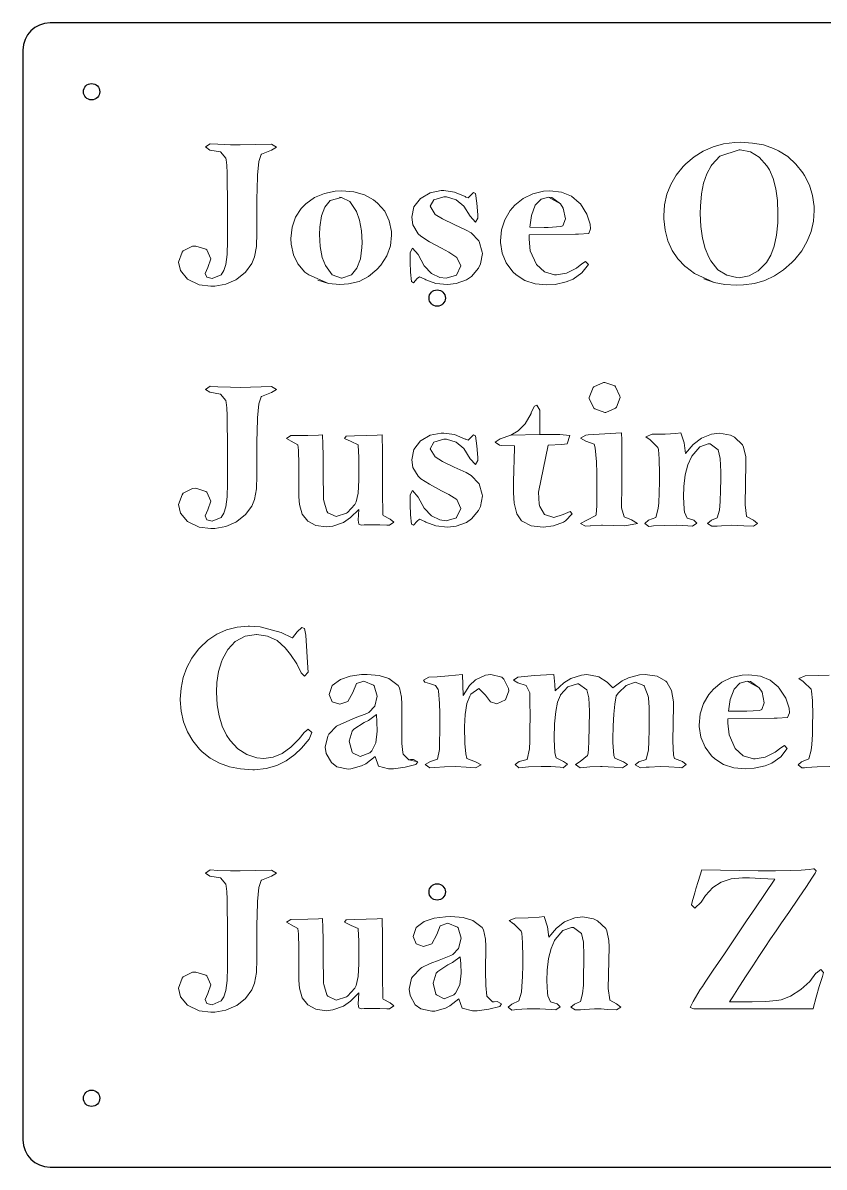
# Model space of a CAD drawing. Header units: millimetres. Extents: x 289 to 9778, y -894 to 6380.
# Drawn here: x 8786.5 to 8933.5, y -237.7 to -27.7 of the extents above; entities that cross this region are included whole.
import ezdxf

# ---------------------------------------------------------------- set-up
doc = ezdxf.new("R2010")
doc.units = ezdxf.units.MM

msp = doc.modelspace()

# ---------------------------------------------------------------- linework, layer by layer
at = {"linetype": 'Continuous', "lineweight": 25}
for p, q in [((9087.51, -27.66), (8791.51, -27.66)), ((8786.51, -32.66), (8786.51, -232.66)), ((8791.51, -237.66), (9087.51, -237.66))]:
    msp.add_line(p, q, dxfattribs=at)
at = {"lineweight": 0}
for points in [[(8818.21, -68.61), (8817.63, -68.63), (8815.94, -69.52), (8815.72, -69.77), (8815.05, -71.58), (8815.41, -73.13), (8816.69, -74.68), (8818.85, -75.74), (8821.02, -75.99), (8821.71, -75.96), (8823.74, -75.6), (8825.57, -74.79), (8825.73, -74.71), (8827.37, -73.43), (8828.54, -71.85), (8829.01, -70.6), (8829.34, -68.69), (8829.45, -66.22), (8829.42, -62.25), (8829.42, -62.03), (8829.42, -60.06), (8829.48, -58.01), (8829.53, -55.9), (8829.53, -55.62), (8829.78, -53.1), (8830.23, -51.82), (8830.31, -51.74), (8832.14, -51.02), (8833.03, -50.46), (8832.09, -49.91), (8826.4, -50.04), (8824.6, -50.02), (8822.26, -49.93), (8820.88, -49.85), (8820.02, -50.43), (8820.79, -50.99), (8822.74, -51.32), (8823.74, -52.49), (8823.82, -52.82), (8823.9, -53.79), (8823.96, -55.23), (8824.01, -57.17), (8824.04, -59.59), (8824.07, -62.5), (8824.07, -65.89), (8824.07, -67.69), (8823.96, -70.19), (8823.74, -71.99), (8823.4, -73.13), (8822.9, -73.91), (8821.21, -74.6), (8820.27, -74.35), (8819.96, -73.66), (8820.41, -72.55), (8820.96, -70.96), (8820.24, -69.33), (8820.1, -69.19)], [(8924.23, -50.71), (8922.37, -50.07), (8920.35, -49.71), (8918.18, -49.57), (8917.1, -49.6), (8915.05, -49.88), (8913.13, -50.4), (8911.33, -51.18), (8909.67, -52.24), (8908.14, -53.54), (8907.64, -54.04), (8906.36, -55.62), (8905.36, -57.31), (8904.64, -59.12), (8904.23, -61.03), (8904.09, -63.06), (8904.09, -63.64), (8904.31, -65.72), (8904.81, -67.66), (8905.59, -69.41), (8906.64, -70.99), (8908, -72.38), (8908.11, -72.46), (8909.72, -73.68), (8913.3, -75.29), (8915.3, -75.68), (8917.41, -75.82), (8918.71, -75.76), (8920.74, -75.49), (8922.62, -74.93), (8924.4, -74.1), (8926.04, -72.99), (8927.56, -71.66), (8928.09, -71.1), (8929.37, -69.47), (8930.36, -67.75), (8931.09, -65.94), (8931.53, -64.06), (8931.67, -62.09), (8931.64, -61.34), (8931.36, -59.37), (8930.78, -57.45), (8929.86, -55.65), (8929.59, -55.18), (8928.31, -53.57), (8926.81, -52.21), (8925.12, -51.13)], [(8917.88, -74.43), (8917.49, -74.41), (8915.63, -73.99), (8914.02, -72.96), (8912.72, -71.33), (8912.33, -70.66), (8911.64, -69.05), (8911.16, -67.16), (8910.86, -65.05), (8910.78, -62.67), (8910.8, -61.31), (8911, -59.06), (8911.39, -57.06), (8912, -55.34), (8912.77, -53.87), (8912.91, -53.71), (8914.35, -52.15), (8917.88, -50.93), (8918.1, -50.93), (8919.96, -51.32), (8921.6, -52.29), (8922.98, -53.87), (8923.46, -54.62), (8924.12, -56.23), (8924.62, -58.09), (8924.93, -60.23), (8925.01, -62.67), (8924.98, -64.36), (8924.76, -66.64), (8924.32, -68.61), (8923.71, -70.27), (8922.9, -71.63), (8921.4, -73.18), (8919.71, -74.1)], [(8849.15, -59.2), (8847.21, -58.65), (8845.04, -58.48), (8843.82, -58.53), (8841.83, -58.95), (8840.02, -59.73), (8838.41, -60.87), (8837.58, -61.73), (8836.53, -63.33), (8835.89, -65.17), (8835.67, -67.22), (8835.72, -68.25), (8836.14, -70.22), (8836.97, -71.91), (8838.25, -73.38), (8838.94, -73.93), (8842.55, -75.49), (8844.66, -75.68), (8846.27, -75.57), (8848.21, -75.1), (8849.93, -74.21), (8851.45, -72.93), (8852.2, -72.1), (8853.29, -70.41), (8853.92, -68.58), (8854.15, -66.64), (8854.12, -65.92), (8853.73, -63.97), (8852.9, -62.22), (8851.59, -60.75), (8850.84, -60.14)], [(8884.39, -73.91), (8884.03, -73.88), (8882.2, -73.35), (8880.73, -71.99), (8879.59, -69.47), (8879.37, -67.36), (8879.37, -66.55), (8887.88, -66.44), (8888.44, -66.44), (8890.3, -66.3), (8890.66, -65.47), (8890.6, -64.58), (8889.99, -62.78), (8888.77, -60.89), (8888.58, -60.67), (8887.14, -59.45), (8885.33, -58.73), (8883.2, -58.48), (8882, -58.56), (8880.03, -59.01), (8878.28, -59.87), (8876.73, -61.14), (8875.9, -62.11), (8874.93, -63.78), (8874.32, -65.64), (8874.12, -67.69), (8874.12, -67.97), (8874.43, -69.94), (8875.18, -71.71), (8876.4, -73.35), (8877.01, -73.91), (8878.59, -74.93), (8880.48, -75.54), (8882.64, -75.74), (8884.17, -75.65), (8886.19, -75.18), (8887.44, -74.68), (8889.05, -73.55), (8890.24, -72.02), (8889.74, -71.46), (8889.05, -71.88), (8888.05, -72.69), (8886.22, -73.6)], [(8844.99, -74.49), (8844.93, -74.49), (8843.27, -73.91), (8842.02, -72.21), (8841.44, -70.69), (8841.05, -68.72), (8840.91, -66.47), (8840.97, -65.17), (8841.27, -63.08), (8841.88, -61.48), (8842.85, -60.25), (8844.96, -59.7), (8846.51, -60.45), (8847.68, -62.25), (8848.24, -63.86), (8848.62, -65.83), (8848.73, -67.97), (8848.71, -68.91), (8848.43, -70.99), (8847.79, -72.69), (8846.79, -73.93)], [(8882.86, -65.19), (8882.14, -65.19), (8879.51, -65.17), (8879.81, -63), (8880.5, -61.11), (8881.56, -60.01), (8882.95, -59.62), (8885.14, -60.84), (8885.64, -61.67), (8886.05, -63.64), (8885.58, -64.89), (8885.19, -65.03)], [(8818.21, -113.08), (8817.63, -113.14), (8815.94, -114), (8815.72, -114.25), (8815.05, -116.08), (8815.41, -117.63), (8816.69, -119.19), (8818.85, -120.21), (8821.02, -120.46), (8821.71, -120.44), (8823.74, -120.1), (8825.57, -119.3), (8825.73, -119.19), (8827.37, -117.91), (8828.54, -116.36), (8829.01, -115.11), (8829.34, -113.17), (8829.45, -110.73), (8829.42, -106.73), (8829.42, -106.51), (8829.42, -104.54), (8829.48, -102.51), (8829.53, -100.38), (8829.53, -100.13), (8829.78, -97.6), (8830.23, -96.3), (8830.31, -96.24), (8832.14, -95.52), (8833.03, -94.94), (8832.09, -94.38), (8826.4, -94.55), (8824.6, -94.52), (8822.26, -94.44), (8820.88, -94.35), (8820.02, -94.94), (8820.79, -95.46), (8822.74, -95.83), (8823.74, -96.96), (8823.82, -97.32), (8823.9, -98.29), (8823.96, -99.74), (8824.01, -101.68), (8824.04, -104.09), (8824.07, -106.98), (8824.07, -110.39), (8824.07, -112.2), (8823.96, -114.67), (8823.74, -116.47), (8823.4, -117.63), (8822.9, -118.41), (8821.21, -119.1), (8820.27, -118.85), (8819.96, -118.13), (8820.41, -117.05), (8820.96, -115.44), (8820.24, -113.81), (8820.1, -113.69)], [(8893.24, -93.63), (8893.02, -93.63), (8891.24, -94.44), (8891.1, -94.58), (8890.41, -96.41), (8890.41, -96.57), (8891.24, -98.35), (8891.41, -98.49), (8893.24, -99.16), (8893.46, -99.16), (8895.24, -98.35), (8895.38, -98.21), (8896.07, -96.41), (8896.04, -96.19), (8895.24, -94.44), (8895.1, -94.3)], [(8880.78, -97.82), (8880.37, -98.02), (8879.78, -99.16), (8879.73, -99.35), (8878.62, -101.24), (8877.34, -102.54), (8876.01, -103.34), (8881.34, -103.23), (8881.34, -98.74)], [(8886.89, -117.36), (8886.47, -117.5), (8885.64, -117.91), (8883.89, -118.44), (8882.17, -117.86), (8881.31, -116.44), (8881.23, -115.97), (8881.11, -113.78), (8882.86, -105.18), (8885.36, -105.01), (8886.33, -104.9), (8886.86, -103.37), (8885, -103.18), (8883.11, -103.18), (8881.34, -103.23), (8876.01, -103.34), (8874.07, -104.01), (8873.15, -104.62), (8873.96, -105.18), (8874.4, -105.23), (8876.7, -105.29), (8876.68, -105.73), (8876.62, -107.76), (8876.56, -109.81), (8876.54, -111.84), (8876.54, -113.89), (8876.65, -115.83), (8877.12, -117.77), (8877.98, -119.02), (8878.12, -119.1), (8879.78, -119.94), (8881.95, -120.21), (8883.86, -119.99), (8885.66, -119.27), (8886.03, -119.02), (8887.25, -117.75)], [(8892.68, -119.83), (8892.82, -119.83), (8894.88, -119.88), (8896.96, -119.96), (8899.26, -119.52), (8898.15, -118.88), (8896.79, -118.33), (8896.35, -116.66), (8896.4, -112.53), (8896.4, -110.5), (8896.4, -108.03), (8896.37, -105.95), (8896.37, -104.23), (8896.35, -102.9), (8890.22, -103.29), (8889.8, -103.32), (8888.83, -103.87), (8889.8, -104.43), (8891.33, -104.95), (8891.52, -105.65), (8891.74, -108.2), (8891.74, -108.31), (8891.8, -110.25), (8891.82, -112.28), (8891.82, -114.44), (8891.8, -116.3), (8891.66, -117.91), (8891.6, -118.05), (8889.97, -118.91), (8888.83, -119.52), (8889.69, -120.02), (8890.58, -119.96), (8890.63, -119.94)], [(8829.37, -139.91), (8829.4, -139.91), (8831.39, -140.19), (8833.14, -141.02), (8834.64, -142.38), (8835.58, -143.6), (8836.75, -145.32), (8837.53, -146.93), (8838.19, -147.57), (8838.83, -146.8), (8838.77, -146.02), (8838.39, -140.03), (8838.19, -138.83), (8837.69, -138.64), (8836.8, -139.39), (8835.94, -140.5), (8835.92, -140.5), (8833.92, -139.55), (8830.01, -138.5), (8828.09, -138.36), (8827.84, -138.36), (8825.79, -138.55), (8823.85, -139.05), (8822.1, -139.83), (8820.46, -140.94), (8818.99, -142.36), (8818.74, -142.63), (8817.52, -144.24), (8816.58, -145.96), (8815.91, -147.79), (8815.52, -149.74), (8815.38, -151.79), (8815.38, -151.93), (8815.52, -154.01), (8815.97, -155.95), (8816.69, -157.76), (8817.69, -159.42), (8818.94, -160.97), (8819.41, -161.42), (8820.88, -162.61), (8822.57, -163.53), (8824.4, -164.19), (8826.45, -164.58), (8828.67, -164.72), (8829.03, -164.72), (8831.14, -164.5), (8833.09, -163.97), (8834.83, -163.11), (8836.42, -161.94), (8837.64, -160.75), (8839.02, -159.11), (8839.5, -157.89), (8838.86, -157.28), (8838.11, -157.87), (8837.19, -159.03), (8835.67, -160.61), (8834.06, -161.72), (8832.42, -162.42), (8830.7, -162.64), (8829.4, -162.53), (8827.59, -161.94), (8825.96, -160.89), (8824.51, -159.34), (8823.85, -158.37), (8823.07, -156.73), (8822.49, -154.84), (8822.13, -152.79), (8822.02, -150.49), (8822.1, -148.71), (8822.4, -146.68), (8822.93, -144.91), (8823.1, -144.46), (8824.12, -142.66), (8825.43, -141.22), (8825.57, -141.11), (8827.29, -140.19)], [(8849.07, -148.46), (8850.84, -149.21), (8850.93, -149.32), (8851.48, -151.23), (8851.07, -153.09), (8849.98, -154.2), (8849.59, -154.4), (8847.46, -155.23), (8844.27, -156.59), (8844.05, -156.73), (8842.66, -158.2), (8842.44, -158.59), (8841.99, -160.56), (8842.13, -161.72), (8843.1, -163.42), (8844.13, -164.19), (8846.18, -164.61), (8846.68, -164.58), (8848.65, -164.03), (8849.43, -163.64), (8851.12, -162.33), (8851.73, -164.08), (8853.56, -164.58), (8854.48, -164.55), (8856.61, -164.28), (8856.61, -164.28), (8858.61, -163.75), (8858.95, -163.28), (8857.28, -162.89), (8856.25, -161.86), (8856.2, -161.58), (8856.03, -159.89), (8856, -157.23), (8856.03, -152.68), (8855.98, -151.43), (8855.62, -149.68), (8855.34, -149.24), (8853.65, -147.96), (8851.87, -147.43), (8849.65, -147.24), (8848.65, -147.27), (8846.57, -147.54), (8844.77, -148.15), (8843.27, -149.24), (8842.71, -150.93), (8843.27, -152.26), (8844.66, -152.71), (8846.15, -152.23), (8847.04, -150.54), (8847.68, -148.93)], [(8920.85, -162.72), (8920.51, -162.72), (8918.66, -162.17), (8917.18, -160.81), (8916.05, -158.31), (8915.83, -156.2), (8915.85, -155.4), (8924.34, -155.29), (8924.9, -155.26), (8926.76, -155.15), (8927.12, -154.31), (8927.06, -153.4), (8926.45, -151.6), (8925.23, -149.74), (8925.04, -149.51), (8923.59, -148.29), (8921.79, -147.57), (8919.65, -147.32), (8918.46, -147.38), (8916.49, -147.82), (8914.74, -148.68), (8913.19, -149.96), (8912.36, -150.93), (8911.39, -152.59), (8910.78, -154.48), (8910.58, -156.53), (8910.58, -156.78), (8910.89, -158.75), (8911.64, -160.56), (8912.86, -162.17), (8913.47, -162.75), (8915.05, -163.75), (8916.93, -164.39), (8919.13, -164.58), (8920.65, -164.47), (8922.65, -164.03), (8923.9, -163.5), (8925.54, -162.36), (8926.7, -160.83), (8926.2, -160.31), (8925.54, -160.7), (8924.51, -161.5), (8922.68, -162.42)], [(8919.32, -154.01), (8918.6, -154.01), (8915.96, -153.98), (8916.27, -151.82), (8916.96, -149.96), (8918.02, -148.82), (8919.4, -148.46), (8921.6, -149.68), (8922.12, -150.51), (8922.51, -152.46), (8922.04, -153.7), (8921.65, -153.84)], [(8851.37, -154.62), (8851.43, -155.92), (8851.48, -157.64), (8851.26, -159.81), (8850.51, -161.28), (8850.15, -161.61), (8848.4, -162.33), (8846.99, -161.61), (8846.9, -161.5), (8846.38, -159.48), (8846.93, -157.62), (8847.24, -157.28), (8849.12, -156.09), (8849.9, -155.67)], [(8858.14, -162.83), (8857.61, -162.86), (8857.28, -162.89), (8858.95, -163.28)], [(8818.21, -201.87), (8817.63, -201.9), (8815.94, -202.76), (8815.72, -203.01), (8815.05, -204.84), (8815.41, -206.39), (8816.69, -207.95), (8818.85, -209), (8821.02, -209.25), (8821.71, -209.22), (8823.74, -208.86), (8825.57, -208.06), (8825.73, -207.98), (8827.37, -206.7), (8828.54, -205.12), (8829.01, -203.87), (8829.34, -201.93), (8829.45, -199.49), (8829.42, -195.52), (8829.42, -195.27), (8829.42, -193.33), (8829.48, -191.27), (8829.53, -189.16), (8829.53, -188.89), (8829.78, -186.36), (8830.23, -185.06), (8830.31, -185), (8832.14, -184.28), (8833.03, -183.73), (8832.09, -183.17), (8826.4, -183.31), (8824.6, -183.28), (8822.26, -183.2), (8820.88, -183.12), (8820.02, -183.7), (8820.79, -184.25), (8822.74, -184.59), (8823.74, -185.75), (8823.82, -186.08), (8823.9, -187.06), (8823.96, -188.5), (8824.01, -190.44), (8824.04, -192.85), (8824.07, -195.77), (8824.07, -199.15), (8824.07, -200.96), (8823.96, -203.43), (8823.74, -205.26), (8823.4, -206.39), (8822.9, -207.17), (8821.21, -207.86), (8820.27, -207.62), (8819.96, -206.92), (8820.41, -205.81), (8820.96, -204.2), (8820.24, -202.57), (8820.1, -202.45)], [(8918.49, -184.56), (8919.82, -184.59), (8921.87, -184.67), (8924.45, -184.84), (8922.68, -187.44), (8920.9, -190.05), (8919.27, -192.47), (8917.77, -194.69), (8916.41, -196.68), (8915.19, -198.51), (8914.1, -200.1), (8913.16, -201.51), (8911.69, -203.7), (8911.16, -204.51), (8910.78, -205.09), (8909.47, -207.25), (8908.92, -208.36), (8909.58, -208.61), (8931.47, -208.61), (8931.5, -208.56), (8932.06, -206.45), (8932.61, -204.51), (8933.22, -202.7), (8933.39, -201.95), (8932.86, -201.37), (8932, -202.04), (8931.97, -202.09), (8930.84, -203.59), (8929.2, -205.06), (8929.2, -205.09), (8927.34, -206.28), (8925.59, -206.95), (8924.76, -207.09), (8922.82, -207.28), (8920.32, -207.34), (8916.13, -207.34), (8916.74, -206.39), (8917.99, -204.42), (8919.21, -202.54), (8920.4, -200.73), (8921.54, -199.01), (8922.62, -197.35), (8923.68, -195.77), (8924.7, -194.27), (8925.68, -192.85), (8927.01, -190.91), (8928.81, -188.28), (8930.23, -186.17), (8931.22, -184.64), (8931.83, -183.7), (8932.03, -183.28), (8931.67, -182.89), (8931.56, -182.92), (8930.72, -183.06), (8929.28, -183.17), (8927.23, -183.25), (8924.59, -183.31), (8921.37, -183.31), (8911.05, -183.09), (8910.36, -185.22), (8909.94, -186.61), (8909.75, -187.3), (8909.3, -189), (8909.19, -189.52), (8909.78, -190.11), (8910.91, -189.03), (8911.72, -187.78), (8913.08, -186.36), (8914.63, -185.36), (8916.44, -184.78)], [(8872.68, -207.31), (8871.63, -206.28), (8871.43, -204.34), (8871.38, -201.68), (8871.43, -197.1), (8871.38, -195.85), (8870.99, -194.1), (8870.74, -193.66), (8869.02, -192.41), (8867.27, -191.86), (8865.02, -191.66), (8864.05, -191.72), (8861.97, -191.99), (8860.14, -192.58), (8858.67, -193.66), (8858.09, -195.35), (8858.67, -196.68), (8860.03, -197.15), (8861.53, -196.66), (8862.44, -194.96), (8863.08, -193.38), (8864.47, -192.88), (8866.21, -193.63), (8866.33, -193.77), (8866.88, -195.66), (8866.44, -197.54), (8865.38, -198.65), (8864.99, -198.85), (8862.86, -199.68), (8861.25, -200.26), (8859.67, -201.04), (8859.44, -201.18), (8858.03, -202.65), (8857.81, -203.01), (8857.39, -204.98), (8857.53, -206.14), (8858.47, -207.86), (8859.53, -208.64), (8861.55, -209.06), (8862.08, -209.03), (8864.05, -208.48), (8864.83, -208.06), (8866.49, -206.78), (8867.1, -208.5), (8868.96, -209), (8869.85, -208.97), (8871.99, -208.7), (8872.01, -208.7), (8873.98, -208.17), (8874.32, -207.7), (8873.51, -207.25), (8872.98, -207.31)], [(8866.74, -199.04), (8866.83, -200.35), (8866.88, -202.07), (8866.66, -204.23), (8865.88, -205.73), (8865.55, -206.03), (8863.77, -206.75), (8862.36, -206.03), (8862.27, -205.92), (8861.78, -203.9), (8862.33, -202.04), (8862.64, -201.73), (8864.49, -200.54), (8865.3, -200.1)]]:
    msp.add_lwpolyline(points, close=True, dxfattribs=at)
for points in [[(8911.44, -74.63), (8913.3, -75.29), (8915.3, -75.68), (8917.41, -75.82), (8918.71, -75.76), (8920.74, -75.49), (8922.62, -74.93), (8924.4, -74.1), (8926.04, -72.99), (8927.56, -71.66), (8928.09, -71.1), (8929.37, -69.47), (8930.36, -67.75), (8931.09, -65.94), (8931.53, -64.06), (8931.67, -62.09), (8931.64, -61.34), (8931.36, -59.37), (8930.78, -57.45), (8929.86, -55.65), (8929.59, -55.18), (8928.31, -53.57), (8926.81, -52.21), (8925.12, -51.13), (8924.23, -50.71)], [(8917.88, -50.93), (8918.1, -50.93), (8919.96, -51.32), (8921.6, -52.29), (8922.98, -53.87), (8923.46, -54.62), (8924.12, -56.23), (8924.62, -58.09), (8924.93, -60.23), (8925.01, -62.67), (8924.98, -64.36), (8924.76, -66.64), (8924.32, -68.61), (8923.71, -70.27), (8922.9, -71.63), (8921.4, -73.18), (8919.71, -74.1), (8917.88, -74.43)], [(8860.22, -74.68), (8859.28, -74.27), (8860.22, -74.68), (8860.42, -74.79), (8862.25, -75.46), (8864.41, -75.68), (8866.02, -75.52), (8867.88, -74.82), (8868.82, -74.18), (8870.1, -72.66), (8870.43, -71.91), (8870.82, -69.97), (8870.79, -69.72), (8870.21, -67.8), (8870.13, -67.66), (8868.74, -66.22), (8867.8, -65.69), (8865.63, -64.67), (8863.5, -63.64), (8862.11, -62.81), (8861.22, -61.31), (8861.91, -60.12), (8863.75, -59.56), (8864.24, -59.59), (8865.97, -60.12), (8867.41, -61.28), (8868.55, -63.14), (8869.52, -64.22), (8869.96, -63.47), (8869.96, -62.89), (8869.79, -60.75), (8869.52, -58.98), (8869.16, -58.81), (8868.6, -59.34), (8868.21, -59.76), (8867.77, -59.62), (8867.63, -59.53), (8865.66, -58.73), (8863.75, -58.45), (8863.27, -58.45), (8861.25, -58.87), (8859.56, -59.81), (8859.44, -59.89), (8858.25, -61.42), (8857.84, -63.33), (8858.03, -64.75), (8859, -66.36), (8859.53, -66.8), (8861.08, -67.86), (8863.3, -69.02), (8864.66, -69.72), (8866.13, -70.69), (8866.85, -72.27), (8866.08, -73.96), (8866.05, -73.96), (8864.13, -74.54), (8862.97, -74.38), (8861.44, -73.63), (8862.97, -74.38), (8864.13, -74.54)], [(8840.63, -74.9), (8842.55, -75.49), (8844.66, -75.68), (8846.27, -75.57), (8848.21, -75.1), (8849.93, -74.21), (8851.45, -72.93), (8852.2, -72.1), (8853.29, -70.41), (8853.92, -68.58), (8854.15, -66.64), (8854.12, -65.92), (8853.73, -63.97), (8852.9, -62.22), (8851.59, -60.75), (8850.84, -60.14), (8849.15, -59.2)], [(8844.6, -59.67), (8844.96, -59.7), (8846.51, -60.45), (8847.68, -62.25), (8848.24, -63.86), (8848.62, -65.83), (8848.73, -67.97), (8848.71, -68.91), (8848.43, -70.99), (8847.79, -72.69), (8846.79, -73.93), (8844.99, -74.49)], [(8882.95, -59.62), (8883.53, -59.7), (8885.14, -60.84), (8885.64, -61.67), (8886.05, -63.64), (8885.58, -64.89), (8885.19, -65.03), (8882.86, -65.19)], [(8890.66, -65.47), (8890.6, -64.58), (8889.99, -62.78), (8888.77, -60.89), (8888.58, -60.67), (8887.14, -59.45)], [(8861.44, -73.63), (8860.11, -72.24), (8859, -70.19), (8858, -68.99), (8857.53, -69.83), (8857.53, -71.55), (8857.61, -73.43), (8857.78, -75.15), (8858.14, -75.35), (8858.86, -74.6), (8859.28, -74.27)], [(8852.51, -116.88), (8852.56, -117.97), (8852.59, -118.08), (8853.87, -118.72), (8854.53, -119.27), (8853.76, -119.83), (8853.26, -119.83), (8851.98, -119.77), (8853.26, -119.83), (8853.76, -119.83), (8854.53, -119.27), (8853.87, -118.72), (8852.59, -118.08), (8852.56, -117.97), (8852.51, -116.88), (8852.48, -114.72), (8852.45, -111.5), (8852.45, -111.39), (8852.45, -108.12), (8852.45, -105.68), (8852.42, -104.07), (8852.4, -103.29), (8851.51, -103.34), (8849.48, -103.4), (8847.32, -103.43), (8845.82, -103.51), (8845.52, -103.93), (8846.71, -104.51), (8847.99, -105.09), (8848.01, -105.2), (8848.15, -107.34), (8848.12, -111.59), (8847.99, -113.94), (8847.62, -115.55), (8847.4, -116.02), (8846.07, -117.52), (8845.88, -117.66), (8843.99, -118.27), (8842.46, -117.55), (8842.27, -117.3), (8841.69, -115.36), (8841.66, -115.08), (8841.63, -113.67), (8841.6, -111.53), (8841.58, -108.7), (8841.58, -107.09), (8841.55, -104.98), (8841.49, -103.29), (8840.74, -103.34), (8838.77, -103.4), (8835.64, -103.4), (8834.89, -103.93), (8835.75, -104.43), (8836.94, -105.09), (8837.08, -106.06), (8837.16, -108.7), (8837.16, -114.67), (8837.25, -116.02), (8837.77, -117.83), (8838.77, -119.13), (8840.22, -119.91), (8842.16, -120.16), (8843.38, -120.05), (8845.32, -119.35), (8846.63, -118.44), (8848.15, -116.94), (8848.01, -118.94), (8848.12, -119.69), (8848.01, -118.94), (8848.15, -116.94)], [(8867.63, -104.04), (8867.77, -104.09), (8868.21, -104.26), (8867.77, -104.09), (8867.63, -104.04), (8865.66, -103.21), (8863.75, -102.96), (8863.27, -102.96), (8861.25, -103.34), (8859.56, -104.29), (8859.44, -104.37), (8858.25, -105.93), (8857.84, -107.84), (8858.03, -109.23), (8859, -110.86), (8859.53, -111.31), (8861.08, -112.33), (8863.3, -113.53), (8864.66, -114.22), (8866.13, -115.16), (8866.85, -116.77), (8866.08, -118.44), (8866.05, -118.47), (8864.13, -119.02), (8862.97, -118.88), (8861.44, -118.13), (8862.97, -118.88), (8864.13, -119.02)], [(8860.22, -119.19), (8859.28, -118.77), (8860.22, -119.19), (8860.42, -119.3), (8862.25, -119.96), (8864.41, -120.19), (8866.02, -120.02), (8867.88, -119.33), (8868.82, -118.66), (8870.1, -117.16), (8870.43, -116.41), (8870.82, -114.47), (8870.79, -114.19), (8870.21, -112.28), (8870.13, -112.17), (8868.74, -110.7), (8867.8, -110.2), (8865.63, -109.17), (8863.5, -108.14), (8862.11, -107.28), (8861.22, -105.81), (8861.91, -104.62), (8863.75, -104.07), (8864.24, -104.09), (8865.97, -104.59), (8864.24, -104.09), (8863.75, -104.07)], [(8865.97, -104.59), (8867.41, -105.79), (8868.55, -107.65), (8869.52, -108.73), (8869.96, -107.98), (8869.96, -107.4), (8869.79, -105.26), (8869.52, -103.46), (8869.16, -103.29), (8868.6, -103.82), (8868.21, -104.26)], [(8921.29, -119.52), (8920.51, -120.02), (8918.77, -119.94), (8917.68, -119.88), (8916.44, -119.83), (8917.68, -119.88), (8918.77, -119.94), (8920.51, -120.02), (8921.29, -119.52), (8920.51, -118.91), (8919.27, -118.24), (8919.24, -118.19), (8918.99, -116.14), (8919.15, -108.45), (8919.1, -107.31), (8918.71, -105.51), (8918.52, -105.12), (8917.05, -103.71), (8916.3, -103.34), (8914.3, -102.96), (8912.86, -103.12), (8910.97, -103.9), (8909.47, -105.04), (8908.08, -106.67), (8907.83, -104.76), (8907.22, -102.9), (8906.28, -103.01), (8904.31, -103.12), (8901.95, -103.15), (8900.79, -103.62), (8901.59, -104.2), (8901.65, -104.23), (8903.01, -105.59), (8903.09, -105.98), (8903.26, -107.67), (8903.28, -110.45), (8903.28, -111.84), (8903.23, -113.92), (8903.15, -115.75), (8903.03, -116.8), (8902.62, -118.41), (8901.26, -118.94), (8900.62, -119.52), (8901.34, -120.08), (8901.81, -120.02), (8902.2, -119.99), (8904.12, -119.88), (8906.42, -119.83), (8908.47, -119.99), (8909.33, -120.02), (8910.14, -119.49), (8909.58, -118.94), (8908.39, -118.55), (8907.89, -117.47), (8907.81, -116.91), (8907.7, -114.67), (8907.75, -112.75), (8908.03, -110.59), (8908.47, -108.76), (8909.14, -107.28), (8909.22, -107.15), (8910.66, -105.45), (8912.22, -104.9), (8912.61, -104.93), (8914.05, -106.01), (8914.08, -106.04), (8914.41, -107.59), (8914.52, -110.06), (8914.52, -111.39), (8914.49, -113.44), (8914.41, -115.5), (8914.27, -117.11), (8913.88, -118.49), (8912.83, -118.94), (8912.11, -119.52), (8912.91, -120.02), (8913.86, -120.02), (8914.66, -119.96), (8916.44, -119.83)], [(8861.44, -118.13), (8860.11, -116.72), (8859, -114.69), (8858, -113.5), (8857.53, -114.3), (8857.53, -116.02), (8857.61, -117.94), (8857.78, -119.63), (8858.14, -119.83), (8858.86, -119.08), (8859.28, -118.77)], [(8848.12, -119.69), (8848.57, -119.83), (8849.1, -119.8), (8849.43, -119.8), (8851.98, -119.77)], [(8870.6, -163.83), (8869.54, -164.36), (8867.82, -164.28), (8865.91, -164.16), (8867.82, -164.28), (8869.54, -164.36), (8870.6, -163.83), (8869.52, -163.25), (8867.94, -162.67), (8867.74, -161.83), (8867.6, -159.89), (8867.55, -156.81), (8867.63, -154.59), (8867.94, -152.59), (8868.49, -151.23), (8868.71, -150.87), (8870.13, -149.79), (8871.38, -151.07), (8872.32, -152.29), (8873.46, -152.62), (8875.04, -151.93), (8875.65, -150.24), (8875.62, -149.85), (8874.76, -148.1), (8874.34, -147.77), (8872.37, -147.27), (8871.38, -147.38), (8869.54, -148.21), (8868.43, -149.29), (8867.3, -151.12), (8867.16, -147.27), (8864.58, -147.52), (8862.52, -147.66), (8861, -147.71), (8860.03, -148.27), (8860.22, -148.68), (8861.11, -148.88), (8862.22, -149.26), (8862.69, -149.99), (8862.75, -150.26), (8862.91, -152.59), (8863, -154.37), (8863.02, -156.23), (8862.94, -161.03), (8862.58, -162.78), (8861.28, -163.19), (8860.3, -163.75), (8861.14, -164.36), (8862.08, -164.3), (8863.83, -164.22), (8865.91, -164.16)], [(8904.45, -148.46), (8904.62, -148.65), (8905.48, -150.21), (8905.84, -152.29), (8905.86, -152.96), (8905.75, -159.48), (8905.86, -162.03), (8906.03, -162.64), (8907.5, -163.22), (8908.19, -163.75), (8907.39, -164.36), (8907, -164.33), (8905, -164.19), (8903.42, -164.16), (8905, -164.19), (8907, -164.33), (8907.39, -164.36), (8908.19, -163.75), (8907.5, -163.22), (8906.03, -162.64), (8905.86, -162.03), (8905.75, -159.48), (8905.86, -152.96), (8905.84, -152.29), (8905.48, -150.21), (8904.62, -148.65), (8904.45, -148.46), (8902.87, -147.54), (8900.68, -147.24), (8899.62, -147.32), (8897.62, -147.85), (8896.46, -148.43), (8894.74, -149.68), (8893.71, -148.65), (8892.16, -147.68), (8891.94, -147.6), (8889.94, -147.27), (8888.97, -147.35), (8887, -147.99), (8885.75, -148.79), (8884.14, -150.24), (8884.11, -149.1), (8883.89, -147.27), (8882.56, -147.29), (8880.37, -147.46), (8879.12, -147.57), (8877.29, -147.71), (8876.48, -148.27), (8877.29, -148.79), (8878.84, -149.26), (8879.48, -150.6), (8879.48, -150.68), (8879.53, -152.21), (8879.56, -154.9), (8879.53, -157.42), (8879.51, -159.48), (8879.42, -160.89), (8879.01, -162.83), (8877.56, -163.22), (8876.84, -163.78)], [(8876.84, -163.78), (8877.48, -164.36), (8878.17, -164.3), (8879.26, -164.22), (8881.59, -164.16), (8883.33, -164.16), (8885.05, -164.28), (8885.61, -164.36), (8886.41, -163.72), (8885.66, -163.22), (8884.33, -162.53), (8884.08, -161.64), (8883.94, -159.11), (8883.94, -158.95), (8884.03, -156.28), (8884.25, -154.06), (8884.61, -152.34), (8885.11, -151.07), (8885.14, -151.01), (8886.5, -149.49), (8888.27, -148.99), (8888.44, -148.99), (8889.94, -150.07), (8890.3, -151.54), (8890.44, -153.95), (8890.41, -156.95), (8890.35, -159.36), (8890.27, -161.06), (8890.13, -162), (8890.1, -162.11), (8888.72, -163.22), (8887.88, -163.78), (8888.74, -164.36), (8889.44, -164.3), (8890.49, -164.22), (8892.46, -164.16), (8892.77, -164.16), (8894.99, -164.28), (8896.49, -164.36), (8897.43, -163.75), (8896.68, -163.25), (8895.07, -162.61), (8894.9, -162.11), (8894.74, -159.75), (8894.74, -159.11), (8894.79, -156.7), (8894.9, -154.56), (8895.07, -152.71), (8895.35, -151.15), (8895.74, -150.62), (8897.15, -149.24), (8898.84, -148.63), (8900.43, -149.29), (8900.45, -149.35), (8901.23, -151.21), (8901.26, -151.54), (8901.37, -153.29), (8901.4, -155.84), (8901.4, -157.37), (8901.34, -159.56), (8901.26, -161.08), (8900.87, -162.86), (8899.48, -163.25), (8898.84, -163.8), (8899.48, -163.25), (8900.87, -162.86), (8901.26, -161.08), (8901.34, -159.56), (8901.4, -157.37), (8901.4, -155.84), (8901.37, -153.29), (8901.26, -151.54), (8901.23, -151.21), (8900.45, -149.35), (8900.43, -149.29), (8898.84, -148.63)], [(8919.4, -148.46), (8919.99, -148.52), (8921.6, -149.68), (8922.12, -150.51), (8922.51, -152.46), (8922.04, -153.7), (8921.65, -153.84), (8919.32, -154.01)], [(8927.12, -154.31), (8927.06, -153.4), (8926.45, -151.6), (8925.23, -149.74), (8925.04, -149.51), (8923.59, -148.29)], [(8934.39, -147.35), (8932.39, -147.46), (8930.03, -147.49), (8928.87, -147.96), (8929.67, -148.54), (8929.73, -148.57), (8931.09, -149.93), (8931.17, -150.32), (8931.34, -152.01), (8931.39, -154.79), (8931.36, -156.17), (8931.34, -158.25), (8931.22, -160.09), (8931.11, -161.14), (8930.7, -162.75), (8929.34, -163.28), (8928.7, -163.83), (8929.42, -164.41), (8929.89, -164.36), (8930.28, -164.33), (8932.2, -164.22), (8934.53, -164.16)], [(8898.84, -163.8), (8899.82, -164.36), (8900.87, -164.28), (8901.42, -164.25), (8903.42, -164.16)], [(8852.51, -205.65), (8852.56, -206.73), (8852.59, -206.84), (8853.87, -207.48), (8854.53, -208.06), (8853.76, -208.61), (8853.26, -208.59), (8851.98, -208.56), (8853.26, -208.59), (8853.76, -208.61), (8854.53, -208.06), (8853.87, -207.48), (8852.59, -206.84), (8852.56, -206.73), (8852.51, -205.65), (8852.48, -203.48), (8852.45, -200.29), (8852.45, -200.15), (8852.45, -196.88), (8852.45, -194.46), (8852.42, -192.85), (8852.4, -192.05), (8851.51, -192.1), (8849.48, -192.16), (8847.32, -192.19), (8845.82, -192.27), (8845.52, -192.69), (8846.71, -193.3), (8847.99, -193.88), (8848.01, -193.99), (8848.15, -196.1), (8848.12, -200.37), (8847.99, -202.7), (8847.62, -204.34), (8847.4, -204.79), (8846.07, -206.28), (8845.88, -206.42), (8843.99, -207.03), (8842.46, -206.31), (8842.27, -206.06), (8841.69, -204.12), (8841.66, -203.87), (8841.63, -202.43), (8841.6, -200.32), (8841.58, -197.46), (8841.58, -195.88), (8841.55, -193.77), (8841.49, -192.05), (8840.74, -192.1), (8838.77, -192.16), (8835.64, -192.19), (8834.89, -192.69), (8835.75, -193.19), (8836.94, -193.85), (8837.08, -194.82), (8837.16, -197.46), (8837.16, -203.43), (8837.25, -204.79), (8837.77, -206.62), (8838.77, -207.89), (8840.22, -208.67), (8842.16, -208.95), (8843.38, -208.81), (8845.32, -208.11), (8846.63, -207.23), (8848.15, -205.7), (8848.01, -207.73), (8848.12, -208.45), (8848.01, -207.73), (8848.15, -205.7)], [(8896.21, -208.31), (8895.43, -208.81), (8893.68, -208.72), (8892.6, -208.64), (8891.35, -208.61), (8892.6, -208.64), (8893.68, -208.72), (8895.43, -208.81), (8896.21, -208.31), (8895.4, -207.67), (8894.18, -207), (8894.16, -206.95), (8893.88, -204.9), (8894.07, -197.21), (8894.02, -196.07), (8893.63, -194.27), (8893.43, -193.88), (8891.94, -192.49), (8891.21, -192.1), (8889.22, -191.74), (8887.77, -191.88), (8885.89, -192.66), (8884.39, -193.8), (8882.97, -195.43), (8882.72, -193.55), (8882.11, -191.66), (8881.2, -191.77), (8879.23, -191.88), (8876.84, -191.94), (8875.7, -192.38), (8876.51, -192.99), (8876.56, -192.99), (8877.9, -194.35), (8878.01, -194.74), (8878.15, -196.46), (8878.2, -199.21), (8878.2, -200.6), (8878.15, -202.7), (8878.03, -204.54), (8877.95, -205.56), (8877.51, -207.17), (8876.18, -207.73), (8875.51, -208.28), (8876.23, -208.84), (8876.7, -208.81), (8877.09, -208.75), (8879.01, -208.64), (8881.34, -208.61), (8883.39, -208.75), (8884.25, -208.81), (8885.05, -208.25), (8884.5, -207.7), (8883.31, -207.31), (8882.81, -206.23), (8882.72, -205.67), (8882.61, -203.45), (8882.67, -201.54), (8882.92, -199.35), (8883.39, -197.52), (8884.06, -196.07), (8884.14, -195.91), (8885.58, -194.24), (8887.14, -193.69), (8887.5, -193.71), (8888.97, -194.77), (8888.97, -194.8), (8889.33, -196.38), (8889.44, -198.85), (8889.44, -200.18), (8889.38, -202.2), (8889.33, -204.26), (8889.19, -205.87), (8888.8, -207.28), (8887.72, -207.73), (8887, -208.28), (8887.8, -208.81), (8888.77, -208.81), (8889.55, -208.72), (8891.35, -208.61)], [(8848.12, -208.45), (8848.57, -208.59), (8849.1, -208.56), (8849.43, -208.56), (8851.98, -208.56)]]:
    msp.add_lwpolyline(points, dxfattribs=at)
at = {"linetype": 'Continuous', "lineweight": 25}
for centre in [(8799.11, -40.3), (8862.51, -78.16), (8862.51, -187.16), (8799.11, -225.02)]:
    msp.add_circle(centre, 1.5, dxfattribs=at)
for centre, start, end in [((8791.51, -32.66), 90, 180), ((8791.51, -232.66), 180, 270)]:
    msp.add_arc(centre, 5, start, end, dxfattribs=at)

doc.saveas('drawing.dxf')
